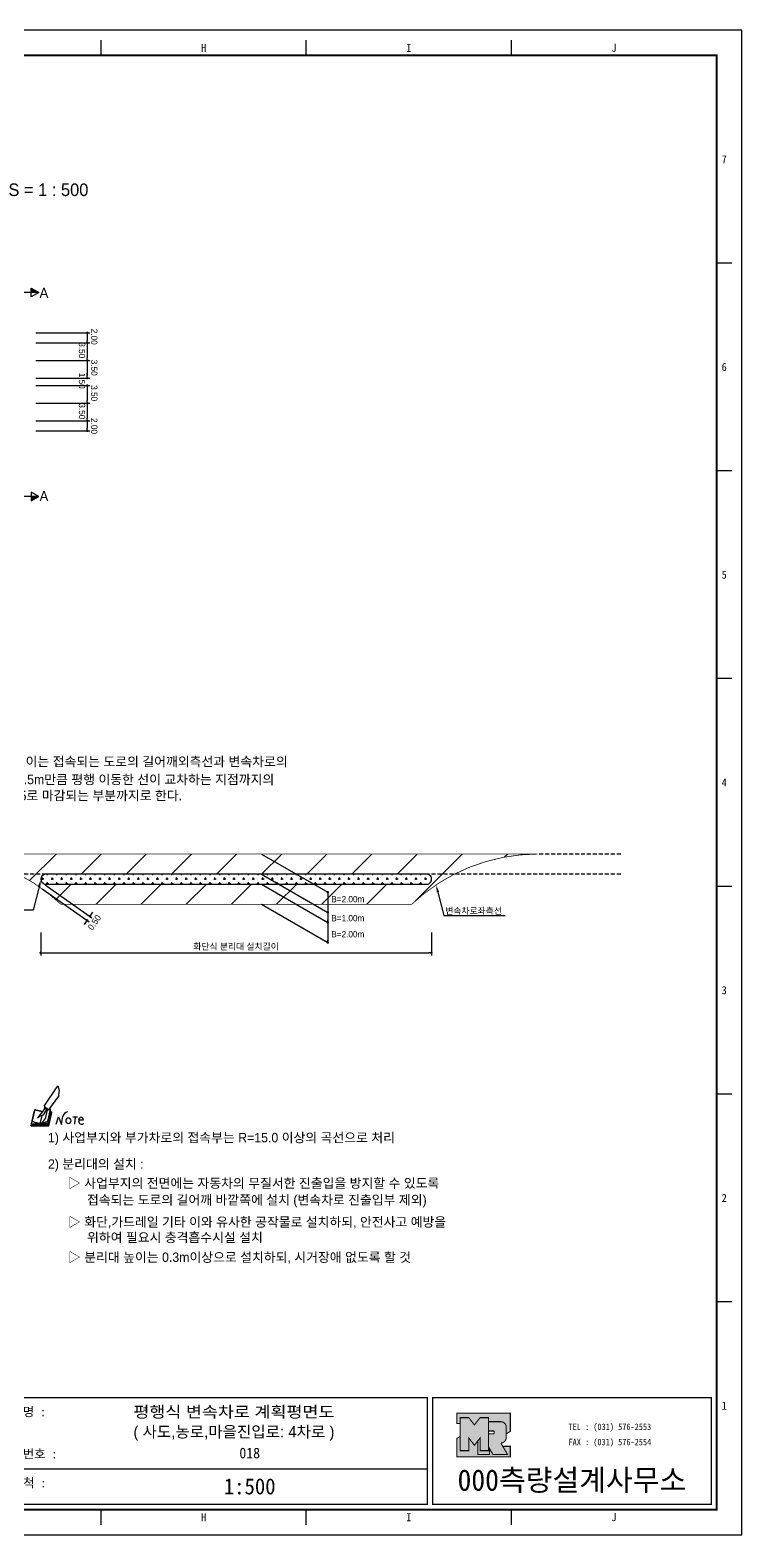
# Model space of a CAD drawing. Header units: millimetres. Extents: x 520 to 943, y 13 to 312.
# Drawn here: x 801.7 to 943.3, y 13.1 to 312.5 of the extents above; entities that cross this region are included whole.
import ezdxf
from ezdxf.enums import TextEntityAlignment as Align

# ---------------------------------------------------------------- set-up
doc = ezdxf.new("R2010")
doc.units = ezdxf.units.MM
doc.header["$LTSCALE"] = 0.25
doc.linetypes.add('HIDDEN', pattern=[9.525, 6.35, -3.175])
for name, color, linetype in [('CM-LANE-0030', 30, 'Continuous'), ('CZ-DIMT-0002', 7, 'Continuous'), ('CZ-LIN2-0003', 3, 'Continuous'), ('CZ-LINE-0001', 7, 'Continuous'), ('CZ-TEXT-BOX0', 7, 'Continuous'), ('TITLE', 7, 'Continuous')]:
    doc.layers.add(name, color=color, linetype=linetype)
doc.styles.add('돋움', font='')
doc.styles.add('돋음체', font='')
doc.styles.get('돋움').set_extended_font_data('Dotum')
doc.styles.get('돋음체').set_extended_font_data('DotumChe')

# ---------------------------------------------------------------- blocks, each defined once
blk = doc.blocks.new('note')
for p, q in [((0.85, 3.5), (3.53, 7.57)), ((3.53, 7.57), (3.8, 6.64)), ((3.8, 6.64), (3.69, 5.72)), ((1, 3.1), (0.75, 2.77)), ((0.85, 3.5), (1.8, 2.79)), ((1, 3.4), (0.85, 3.21)), ((0.85, 3.21), (1.52, 2.71)), ((1.8, 2.79), (3.74, 5.46)), ((3.69, 5.72), (3.74, 5.46)), ((-1.24, 2.36), (-1.77, 0)), ((-1.77, 0), (1.77, 0)), ((-1.77, 0), (-1.77, -0.3)), ((-1.53, 0.52), (-1.55, 0.54)), ((-1.01, 2.9), (-1.53, 0.52)), ((-1.48, 0.48), (-1.53, 0.52)), ((-1.43, 0.44), (-1.48, 0.48)), ((-1.38, 0.41), (-1.43, 0.44)), ((-1.33, 0.4), (-1.38, 0.41)), ((-1.27, 0.37), (-1.33, 0.4)), ((-1.22, 0.35), (-1.27, 0.37)), ((-1.13, 2.36), (-1.24, 2.36)), ((-1.17, 0.33), (-1.22, 0.35)), ((-1.12, 0.32), (-1.17, 0.33)), ((-1.02, 0.25), (-1.12, 0.32)), ((-0.97, 0.22), (-1.02, 0.25)), ((-1, 2.9), (-1.01, 2.9)), ((-0.98, 2.85), (-1, 2.9)), ((-0.95, 2.8), (-0.98, 2.85)), ((-0.93, 0.21), (-0.97, 0.22)), ((-0.9, 2.75), (-0.95, 2.8)), ((-0.88, 0.19), (-0.93, 0.21)), ((-0.85, 2.72), (-0.9, 2.75)), ((-0.8, 0.18), (-0.88, 0.19)), ((-0.79, 2.69), (-0.85, 2.72)), ((-0.75, 0.17), (-0.8, 0.18)), ((-0.74, 2.68), (-0.79, 2.69)), ((-0.7, 0.16), (-0.75, 0.17)), ((-0.69, 2.65), (-0.74, 2.68)), ((-0.64, 0.15), (-0.7, 0.16)), ((-0.64, 2.65), (-0.69, 2.65)), ((-0.59, 2.63), (-0.64, 2.65)), ((-0.58, 0.14), (-0.64, 0.15)), ((-0.54, 2.62), (-0.59, 2.63)), ((-0.53, 0.13), (-0.58, 0.14)), ((-0.48, 2.61), (-0.54, 2.62)), ((-0.48, 0.12), (-0.53, 0.13)), ((-0.43, 2.61), (-0.48, 2.61)), ((-0.43, 0.11), (-0.48, 0.12)), ((0.75, 2.77), (-0.46, 1.16)), ((0.37, 2.24), (-0.46, 1.16)), ((-0.46, 1.16), (-0.08, 1.47)), ((-0.38, 2.59), (-0.43, 2.61)), ((-0.38, 0.08), (-0.43, 0.11)), ((-0.33, 2.59), (-0.38, 2.59)), ((-0.29, 0.06), (-0.38, 0.08)), ((-0.27, 2.58), (-0.33, 2.59)), ((-0.23, 0.05), (-0.29, 0.06)), ((-0.22, 2.57), (-0.27, 2.58)), ((-0.16, 0.04), (-0.23, 0.05)), ((-0.17, 2.56), (-0.22, 2.57)), ((-0.12, 2.55), (-0.17, 2.56)), ((-0.11, 0.03), (-0.16, 0.04)), ((-0.07, 2.53), (-0.12, 2.55)), ((-0.04, 0.02), (-0.11, 0.03)), ((-0.08, 1.47), (0.72, 1.75)), ((-0.01, 2.51), (-0.07, 2.53)), ((-0.05, -0.3), (-0.05, 0)), ((0, 0), (-0.04, 0.02)), ((0.04, 2.5), (-0.01, 2.51)), ((0.37, 1.63), (0, 0)), ((0, 0), (1.6, 0.53)), ((0, 0), (1.65, 0.18)), ((0, 0.01), (0.06, 0.04)), ((0, -0.3), (0, 0)), ((0.09, 2.48), (0.04, 2.5)), ((0.05, -0.3), (0.05, 0)), ((0.06, 0.04), (0.11, 0.07)), ((0.14, 2.48), (0.09, 2.48)), ((0.11, 0.07), (0.16, 0.09)), ((0.2, 2.47), (0.14, 2.48)), ((0.16, 0.09), (0.21, 0.12)), ((0.26, 2.43), (0.18, 2.46)), ((0.21, 0.12), (0.27, 0.14)), ((0.34, 2.4), (0.26, 2.43)), ((0.27, 0.14), (0.36, 0.19)), ((0.45, 2.37), (0.34, 2.4)), ((0.36, 0.19), (0.41, 0.22)), ((0.41, 0.22), (0.46, 0.27)), ((0.46, 0.27), (0.51, 0.3)), ((0.51, 0.3), (0.56, 0.34)), ((0.56, 0.34), (0.6, 0.4)), ((0.6, 0.4), (0.64, 0.45)), ((0.64, 0.45), (0.67, 0.51)), ((0.67, 0.51), (0.74, 0.58)), ((0.72, 1.75), (1.16, 2.53)), ((0.74, 0.58), (0.79, 0.63)), ((0.79, 0.63), (0.83, 0.68)), ((0.83, 0.68), (0.86, 0.73)), ((0.86, 0.73), (0.89, 0.79)), ((0.89, 0.84), (0.92, 0.89)), ((0.89, 0.79), (0.89, 0.84)), ((0.92, 0.89), (0.96, 0.95)), ((0.96, 0.95), (1.01, 0.97)), ((1.47, 2.74), (1.01, 0.97)), ((1.16, 2.53), (1.37, 2.82)), ((2.13, 2.84), (1.44, 2.63)), ((1.52, 2.71), (1.66, 2.9)), ((1.6, 0.53), (2.13, 2.84)), ((1.65, 0.18), (2.19, 2.48)), ((1.77, 0), (2.3, 2.36)), ((1.77, -0.3), (2.3, 2.07)), ((1.77, -0.38), (2.3, 1.99)), ((1.77, -0.44), (2.3, 1.93)), ((1.77, 0), (1.77, -0.3)), ((2.19, 2.48), (2.04, 2.47)), ((2.3, 2.36), (2.16, 2.36)), ((2.3, 2.36), (2.3, 2.07)), ((3.21, -0.08), (3.68, 1.4)), ((3.68, 1.4), (4.26, -0.14)), ((4.26, -0.14), (4.56, 1.44)), ((6.55, 1.34), (7.46, 1.34)), ((7.01, 1.34), (6.87, -0.11)), ((7.71, 0.77), (7.71, 0.55)), ((7.71, 0.77), (8.67, 0.77)), ((-1.77, -0.3), (1.77, -0.3)), ((-1.77, -0.43), (-1.77, -0.3)), ((-1.77, -0.37), (1.77, -0.37)), ((-1.77, -0.43), (1.77, -0.43))]:
    blk.add_line(p, q)
for centre, major_axis, start_param, end_param in [((0.4, 2.31), (0.0702, 0.0702), 3.283946, 6.425539), ((5.68, 1.23), (-0.806, 0.806), -0.591174, 0.597824), ((5.66, 0.58), (-0.378, 0.378), 3.926991, 10.210176), ((8.3, 0.49), (0.422, 0.422), 2.265602, 4.634911), ((8.19, 0.77), (-0.342, 0.342), 3.926991, 7.068583)]:
    blk.add_ellipse(centre, major_axis=major_axis, ratio=1, start_param=start_param, end_param=end_param)
blk = doc.blocks.new('_Dot')
at = {"color": 0, "linetype": 'ByBlock', "lineweight": -2}
blk.add_line((-0.5, 0), (-1, 0), dxfattribs=at)
at = {"color": 0, "linetype": 'ByBlock', "const_width": 0.5}
blk.add_lwpolyline([(-0.25, 0, 1), (0.25, 0, 1)], format="xyb", close=True, dxfattribs=at)

msp = doc.modelspace()

# ---------------------------------------------------------------- hatches: boundary and pattern name
at = {"layer": 'CM-LANE-0030'}
h = msp.add_hatch(dxfattribs=at)
h.set_pattern_fill('ANSI31', color=256, scale=2, style=0)
h.set_pattern_definition([(45, (-497.168, 604.653), (-4.490128, 4.490128), [])])
h.paths.add_polyline_path([(877.62, 138.55, -0.191871), (902.72, 148.55), (782.72, 148.55, -0.191871), (807.82, 138.55)])
h.paths.add_polyline_path([(804.54, 142.55, 0.002096), (804.28, 142.73, -0.732581), (804.86, 144.55), (880.59, 144.55, -0.732581), (881.16, 142.73, 0.002096), (880.9, 142.55)], flags=16)
at = {"layer": 'CZ-LIN2-0003'}
h = msp.add_hatch(dxfattribs=at)
h.set_pattern_fill('CROSS', color=256, scale=0.15, style=0)
h.set_pattern_definition([(0, (-497.1678, 604.6533), (0.9525, 0.9525), [0.47625, -1.42875]), (90, (-496.9297, 604.4152), (-0.9525, 0.9525), [0.47625, -1.42875])])
h.paths.add_polyline_path([(804.86, 144.55, 0.732581), (804.28, 142.73, -0.002096), (804.54, 142.55), (880.9, 142.55, -0.002096), (881.16, 142.73, 0.732581), (880.59, 144.55)])
at = {"layer": 'CZ-LINE-0001'}
for points in [[(801.92, 261.14), (801.92, 260.26), (803.44, 260.26)], [(803.44, 219.67), (801.92, 219.67), (801.92, 218.79)]]:
    msp.add_hatch(color=256, dxfattribs=at).paths.add_polyline_path(points)
at = {"layer": 'TITLE', "ltscale": 150}
h = msp.add_hatch(color=8, dxfattribs=at)
edge = h.paths.add_edge_path()
edge.add_line((897.25, 37.33), (886.58, 37.33))
edge.add_line((886.58, 37.33), (886.58, 35.25))
edge.add_line((886.58, 35.25), (887.29, 35.25))
edge.add_line((887.29, 35.25), (887.29, 36.42))
edge.add_line((887.29, 36.42), (888.98, 36.42))
edge.add_line((888.98, 36.42), (890.11, 34.97))
edge.add_line((890.11, 34.97), (891.23, 36.42))
edge.add_line((891.23, 36.42), (892.93, 36.42))
edge.add_line((892.93, 36.42), (892.93, 35.62))
edge.add_line((892.93, 35.62), (895.36, 35.62))
edge.add_arc((895.36, 34.56), 1.07, 0, 90, ccw=False)
edge.add_line((896.43, 34.56), (896.43, 33.19))
edge.add_line((896.43, 33.19), (897.25, 33.7))
edge.add_line((897.25, 33.7), (897.25, 37.33))
h.paths.add_polyline_path([(890.79, 31.8), (890.11, 30.92), (888.98, 32.37), (888.98, 29.86), (887.29, 29.86), (887.29, 32.71), (886.58, 32.27), (886.58, 28.64), (897.25, 28.64), (897.25, 30.72), (895.75, 30.72), (896.7, 29.07), (893.8, 29.07), (893.1, 30.28), (893.1, 29.07), (890.79, 29.07)])
msp.add_hatch(color=5, dxfattribs=at).paths.add_polyline_path([(892.93, 36.42), (891.23, 36.42), (890.11, 34.97), (888.98, 36.42), (887.29, 36.42), (887.29, 29.86), (888.98, 29.86), (888.98, 32.37), (890.11, 30.92), (891.23, 32.37), (891.23, 29.86), (892.93, 29.86)])
h = msp.add_hatch(color=161, dxfattribs=at)
edge = h.paths.add_edge_path()
edge.add_arc((895.36, 34.56), 1.07, 360, 450)
edge.add_line((895.36, 35.62), (892.93, 35.62))
edge.add_line((892.93, 35.62), (892.93, 33.77))
edge.add_line((892.93, 33.77), (893.92, 33.77))
edge.add_arc((893.92, 33.66), 0.113, 0, 90, ccw=False)
edge.add_line((894.03, 33.66), (894.03, 33.35))
edge.add_arc((893.92, 33.35), 0.113, 270, 360, ccw=False)
edge.add_line((893.92, 33.23), (892.93, 33.23))
edge.add_line((892.93, 33.23), (892.93, 29.86))
edge.add_line((892.93, 29.86), (891.23, 29.86))
edge.add_line((891.23, 29.86), (891.23, 32.37))
edge.add_line((891.23, 32.37), (890.79, 31.8))
edge.add_line((890.79, 31.8), (890.79, 29.07))
edge.add_line((890.79, 29.07), (893.1, 29.07))
edge.add_line((893.1, 29.07), (893.1, 30.28))
edge.add_line((893.1, 30.28), (893.8, 29.07))
edge.add_line((893.8, 29.07), (896.7, 29.07))
edge.add_line((896.7, 29.07), (895.36, 31.38))
edge.add_arc((895.36, 32.45), 1.07, 270, 360)
edge.add_line((896.43, 32.45), (896.43, 34.56))

# ---------------------------------------------------------------- linework, layer by layer
at = {"color": 0, "linetype": 'ByBlock', "lineweight": -2}
for p, q in [((813.08, 252), (813.08, 251.75)), ((813.08, 250.5), (813.08, 250.75)), ((813.08, 250), (813.08, 249.75)), ((813.08, 247), (813.08, 247.25)), ((813.08, 246.5), (813.08, 246.25)), ((813.08, 243.5), (813.08, 243.75)), ((813.08, 243.5), (813.08, 243.75)), ((813.08, 241.5), (813.08, 241.25)), ((813.08, 241.5), (813.08, 241.25)), ((813.08, 238.5), (813.08, 238.75)), ((813.08, 238), (813.08, 237.75)), ((813.08, 235), (813.08, 235.25)), ((813.08, 234.5), (813.08, 234.25)), ((813.08, 233), (813.08, 233.25)), ((860.92, 140.7), (860.92, 140.45)), ((812.88, 135.16), (812.74, 134.95)), ((813.75, 136.38), (813.89, 136.59)), ((860.92, 136.7), (860.92, 136.45)), ((860.92, 135.2), (860.92, 135.45)), ((860.92, 131.2), (860.92, 131.45))]:
    msp.add_line(p, q, dxfattribs=at)
at = {"color": 0, "linetype": 'ByBlock', "const_width": 0.25}
for points in [[(813.08, 252.12, 1), (813.08, 252.37, 1)], [(813.08, 250.12, 1), (813.08, 250.37, 1)], [(813.08, 250.37, 1), (813.08, 250.12, 1)], [(813.08, 246.62, 1), (813.08, 246.87, 1)], [(813.08, 246.87, 1), (813.08, 246.62, 1)], [(813.08, 243.37, 1), (813.08, 243.12, 1)], [(813.08, 243.37, 1), (813.08, 243.12, 1)], [(813.08, 241.62, 1), (813.08, 241.87, 1)], [(813.08, 241.62, 1), (813.08, 241.87, 1)], [(813.08, 238.12, 1), (813.08, 238.37, 1)], [(813.08, 238.37, 1), (813.08, 238.12, 1)], [(813.08, 234.87, 1), (813.08, 234.62, 1)], [(813.08, 234.62, 1), (813.08, 234.87, 1)], [(813.08, 232.87, 1), (813.08, 232.62, 1)], [(860.92, 140.82, 1), (860.92, 141.07, 1)], [(812.96, 135.26, 1), (813.1, 135.46, 1)], [(813.67, 136.28, 1), (813.53, 136.08, 1)], [(860.92, 136.82, 1), (860.92, 137.07, 1)], [(860.92, 135.07, 1), (860.92, 134.82, 1)], [(860.92, 131.07, 1), (860.92, 130.82, 1)]]:
    msp.add_lwpolyline(points, format="xyb", close=True, dxfattribs=at)
at = {"layer": 'CM-LANE-0030', "const_width": 0.15}
msp.add_lwpolyline([(782.72, 148.55), (902.72, 148.55, 0.191871), (877.62, 138.55), (807.82, 138.55, 0.191871)], format="xyb", close=True, dxfattribs=at)
at = {"layer": 'CZ-LIN2-0003'}
msp.add_lwpolyline([(880.9, 142.55, -0.002096), (881.16, 142.73, 0.732581), (880.59, 144.55), (804.86, 144.55, 0.732581), (804.28, 142.73, -0.002096), (804.54, 142.55)], format="xyb", close=True, dxfattribs=at)
at = {"layer": 'CZ-LINE-0001'}
for p, q in [((801.92, 259.39), (801.92, 261.14)), ((801.92, 261.14), (803.44, 260.26)), ((803.44, 260.26), (798.53, 260.26)), ((803.44, 260.26), (801.92, 259.39)), ((802.85, 252.25), (813.58, 252.25)), ((813.08, 251.75), (813.08, 250.75)), ((802.85, 250.25), (813.58, 250.25)), ((802.85, 250.25), (813.58, 250.25)), ((813.08, 249.75), (813.08, 247.25)), ((802.85, 246.75), (813.58, 246.75)), ((802.85, 246.75), (813.58, 246.75)), ((813.08, 246.25), (813.08, 243.75)), ((802.85, 243.25), (813.58, 243.25)), ((802.85, 243.25), (813.58, 243.25)), ((813.08, 243.75), (813.08, 244.25)), ((802.85, 241.75), (813.58, 241.75)), ((802.85, 241.75), (813.58, 241.75)), ((813.08, 241.25), (813.08, 240.75)), ((813.08, 241.25), (813.08, 238.75)), ((802.85, 238.25), (813.58, 238.25)), ((802.85, 238.25), (813.58, 238.25)), ((813.08, 237.75), (813.08, 235.25)), ((802.85, 234.75), (813.58, 234.75)), ((802.85, 234.75), (813.58, 234.75)), ((813.08, 234.25), (813.08, 233.25)), ((802.85, 232.75), (813.58, 232.75)), ((803.44, 219.67), (798.53, 219.67)), ((803.44, 219.67), (801.92, 220.54)), ((801.92, 220.54), (801.92, 218.79)), ((801.92, 218.79), (803.44, 219.67)), ((847.76, 148.55), (860.92, 140.95)), ((847.76, 144.55), (860.92, 136.95)), ((804.12, 141.62), (813.44, 135.07)), ((804.69, 142.44), (814.01, 135.89)), ((847.76, 142.55), (860.92, 134.95)), ((860.92, 140.95), (860.92, 130.95)), ((847.76, 138.55), (860.92, 130.95)), ((812.74, 134.95), (812.45, 134.54)), ((813.89, 136.59), (814.18, 137)), ((803.8, 132.92), (803.8, 128.39)), ((881.54, 132.92), (881.54, 128.39)), ((804.3, 128.89), (881.04, 128.89))]:
    msp.add_line(p, q, dxfattribs=at)
at = {"layer": 'CZ-LINE-0001', "linetype": 'HIDDEN', "ltscale": 0.5}
for p, q in [((919.25, 148.55), (902.72, 148.55)), ((804.86, 144.55), (766.2, 144.55)), ((919.25, 144.55), (880.59, 144.55))]:
    msp.add_line(p, q, dxfattribs=at)
at = {"layer": 'CZ-LINE-0001'}
msp.add_lwpolyline([(803.49, 142.05), (802.32, 137.38), (795.98, 137.38)], dxfattribs=at)
at = {"layer": 'CZ-LINE-0001', "extrusion": (0, 0, -1)}
msp.add_lwpolyline([(-882.85, 140.97), (-884.02, 136.3), (-896.25, 136.3)], dxfattribs=at)
at = {"layer": 'CZ-LINE-0001'}
msp.add_solid([(803.25, 142.11), (803.86, 143.5), (803.73, 141.99)], dxfattribs=at)
at = {"layer": 'CZ-LINE-0001', "extrusion": (0, 0, -1)}
msp.add_solid([(-883.09, 141.03), (-882.48, 142.42), (-882.61, 140.91)], dxfattribs=at)
at = {"layer": 'TITLE', "color": 7, "linetype": 'Continuous'}
for p, q in [((815.82, 307.43), (815.82, 310.46)), ((856.65, 307.43), (856.65, 310.46)), ((897.47, 307.43), (897.47, 310.46)), ((941.32, 266.1), (938.29, 266.1)), ((941.32, 224.77), (938.29, 224.77)), ((941.32, 183.45), (938.29, 183.45)), ((941.32, 142.12), (938.29, 142.12)), ((941.32, 100.79), (938.29, 100.79)), ((941.32, 59.46), (938.29, 59.46)), ((815.82, 15.11), (815.82, 18.13)), ((856.65, 15.11), (856.65, 18.13)), ((897.47, 15.11), (897.47, 18.13))]:
    msp.add_line(p, q, dxfattribs=at)
at = {"layer": 'TITLE', "ltscale": 150}
msp.add_line((794.12, 26.27), (880.73, 26.27), dxfattribs=at)
at = {"layer": 'TITLE'}
msp.add_line((938.41, 18.13), (529.55, 18.13), dxfattribs=at)
msp.add_lwpolyline([(519.97, 13.1), (943.33, 13.1), (943.33, 312.47), (519.97, 312.47)], close=True, dxfattribs=at)
at = {"layer": 'TITLE', "linetype": 'Continuous', "const_width": 0.403}
msp.add_lwpolyline([(530.05, 18.13), (530.05, 307.43), (938.29, 307.43), (938.29, 18.13)], close=True, dxfattribs=at)
at = {"layer": 'TITLE', "ltscale": 150}
for points, const_width in [([(794.12, 40.41), (880.73, 40.41), (880.73, 19.19), (794.12, 19.19)], 0.265), ([(937.23, 40.41), (937.23, 19.19), (881.79, 19.19), (881.79, 40.41), (937.23, 40.41)], 0.265), ([(892.93, 36.42), (891.23, 36.42), (890.11, 34.97), (888.98, 36.42), (887.29, 36.42), (887.29, 29.86), (888.98, 29.86), (888.98, 32.37), (890.11, 30.92), (891.23, 32.37), (891.23, 29.86), (892.93, 29.86)], 0.212), ([(890.79, 31.8), (890.11, 30.92), (888.98, 32.37), (888.98, 29.86), (887.29, 29.86), (887.29, 32.71), (886.58, 32.27), (886.58, 28.64), (897.25, 28.64), (897.25, 30.72), (895.75, 30.72), (896.7, 29.07), (893.8, 29.07), (893.1, 30.28), (893.1, 29.07), (890.79, 29.07)], 0.212)]:
    msp.add_lwpolyline(points, close=True, dxfattribs=dict(at, const_width=const_width))
at = {"layer": 'TITLE', "ltscale": 150, "const_width": 0.212}
for points in [[(897.25, 37.33), (886.58, 37.33), (886.58, 35.25), (887.29, 35.25), (887.29, 36.42), (888.98, 36.42), (890.11, 34.97), (891.23, 36.42), (892.93, 36.42), (892.93, 35.62), (895.36, 35.62, -0.414214), (896.43, 34.56), (896.43, 33.19), (897.25, 33.7)], [(896.43, 34.56, 0.414214), (895.36, 35.62), (892.93, 35.62), (892.93, 33.77), (893.92, 33.77, -0.414214), (894.03, 33.66), (894.03, 33.35, -0.414214), (893.92, 33.23), (892.93, 33.23), (892.93, 29.86), (891.23, 29.86), (891.23, 32.37), (890.79, 31.8), (890.79, 29.07), (893.1, 29.07), (893.1, 30.28), (893.8, 29.07), (896.7, 29.07), (895.36, 31.38, 0.414214), (896.43, 32.45)]]:
    msp.add_lwpolyline(points, format="xyb", close=True, dxfattribs=at)

# ---------------------------------------------------------------- block references
at = {"layer": 'CZ-LINE-0001', "xscale": 0.5, "yscale": 0.5, "zscale": 0.5, "rotation": 180}
msp.add_blockref('_Dot', (803.8, 128.89), dxfattribs=at)
at = {"layer": 'CZ-LINE-0001', "xscale": 0.5, "yscale": 0.5, "zscale": 0.5}
msp.add_blockref('_Dot', (881.54, 128.89), dxfattribs=at)
at = {"layer": 'CZ-TEXT-BOX0'}
msp.add_blockref('note', (803.65, 94.9), dxfattribs=at)

# ---------------------------------------------------------------- texts
at = {"layer": 'CZ-DIMT-0002', "style": '돋움'}
for p in [(804.45, 260.2), (804.45, 219.77)]:
    msp.add_text('A', height=2, dxfattribs=at).set_placement(p, align=Align.MIDDLE_CENTER)
for s, p in [('2.00', (813.84, 253.06)), ('3.50', (811.4, 250.37)), ('3.50', (813.84, 246.9)), ('1.50', (811.4, 244.31)), ('3.50', (813.84, 241.83)), ('3.50', (811.4, 238.22)), ('2.00', (813.84, 235.3))]:
    msp.add_text(s, height=1.25, rotation=270, dxfattribs=at).set_placement(p)
for s, p in [('○ 분리대 설치길이는 접속되는 도로의 길어깨외측선과 변속차로의', (782.77, 166.95)), ('좌측선에서 0.5m만큼 평행 이동한 선이 교차하는 지점까지의', (786.62, 163.39)), ('길이중 R=0.5로 마감되는 부분까지로 한다.', (786.62, 160.19)), ('1) 사업부지와 부가차로의 접속부는 R=15.0 이상의 곡선으로 처리', (805.25, 92.14)), ('2) 분리대의 설치 :', (805.25, 86.88)), ('▷ 사업부지의 전면에는 자동차의 무질서한 진출입을 방지할 수 있도록', (809.23, 83.08)), ('접속되는 도로의 길어깨 바깥쪽에 설치 (변속차로 진출입부 제외)', (813.02, 79.75)), ('▷ 화단,가드레일 기타 이와 유사한 공작물로 설치하되, 안전사고 예방을', (809.23, 75.35)), ('위하여 필요시 충격흡수시설 설치', (813.02, 72.28)), ('▷ 분리대 높이는 0.3m이상으로 설치하되, 시거장애 없도록 할 것', (809.23, 68.34))]:
    msp.add_text(s, height=1.875, dxfattribs=at).set_placement(p, align=Align.MIDDLE_LEFT)
for s, p in [('B=2.00m', (861.62, 138.96)), ('변속차로좌측선', (884.3, 136.61)), ('B=1.00m', (861.62, 135.18)), ('B=2.00m', (861.62, 131.98))]:
    msp.add_text(s, height=1.25, dxfattribs=at).set_placement(p)
at = {"layer": 'CZ-DIMT-0002', "insert": (814.49, 134.94), "char_height": 1.25, "attachment_point": 5, "rotation": 54.9032, "style": '돋움'}
msp.add_mtext('\\A1;0.50', dxfattribs=at)
at = {"layer": 'CZ-LINE-0001', "insert": (842.67, 130.08), "char_height": 1.25, "attachment_point": 5, "style": '돋움'}
msp.add_mtext('\\A1;화단식 분리대 설치길이', dxfattribs=at)
at = {"layer": 'TITLE', "color": 3, "linetype": 'Continuous', "style": '돋음체'}
for s, p in [('H', (836.23, 308.94)), ('I', (877.06, 308.94)), ('J', (917.88, 308.94)), ('7', (939.81, 286.77)), ('6', (939.81, 245.44)), ('5', (939.81, 204.12)), ('4', (939.81, 162.79)), ('3', (939.81, 121.46)), ('2', (939.81, 80.13)), ('1', (939.81, 38.8)), ('H', (836.23, 16.62)), ('I', (877.06, 16.62)), ('J', (917.88, 16.62))]:
    msp.add_text(s, height=1.59, dxfattribs=at).set_placement(p, align=Align.MIDDLE)
at = {"layer": 'TITLE', "style": '돋움'}
msp.add_text('S = 1 : 500', height=2.5, dxfattribs=at).set_placement((797.38, 280.71), align=Align.MIDDLE_LEFT)
for s, width, p, p2 in [('평행식 변속차로 계획평면도', 1.010039, (822.25, 36.45), (862.25, 36.45)), ('( 사도,농로,마을진입로: 4차로 )', 0.887023, (822.25, 32.49), (862.25, 32.49))]:
    msp.add_text(s, height=2.25, dxfattribs=dict(at, width=width)).set_placement(p, p2, align=Align.FIT)
at = {"layer": 'TITLE', "style": '돋음체'}
for s, p in [('도면명 :', (795.71, 36.7)), ('도면번호 :', (795.71, 28.31)), ('축  척 :', (795.71, 22.55))]:
    msp.add_text(s, height=1.804, dxfattribs=at).set_placement(p)
at = {"layer": 'TITLE', "color": 180, "style": '돋음체'}
for s, p in [('TEL : (031) 576-2553', (908.82, 33.97)), ('FAX : (031) 576-2554', (908.82, 30.94))]:
    msp.add_text(s, height=1.2733, dxfattribs=at).set_placement(p)
at = {"layer": 'TITLE', "linetype": 'Continuous', "style": '돋음체'}
for s, height, p in [('018', 2.122, (845.39, 29.37)), ('1:500', 3.183, (845.39, 22.73))]:
    msp.add_text(s, height=height, dxfattribs=at).set_placement(p, align=Align.MIDDLE)
at = {"layer": 'TITLE', "color": 180, "style": '돋음체'}
msp.add_text('000측량설계사무소', height=4.244, dxfattribs=at).set_placement((909.51, 21.88), align=Align.CENTER)

doc.saveas('drawing.dxf')
